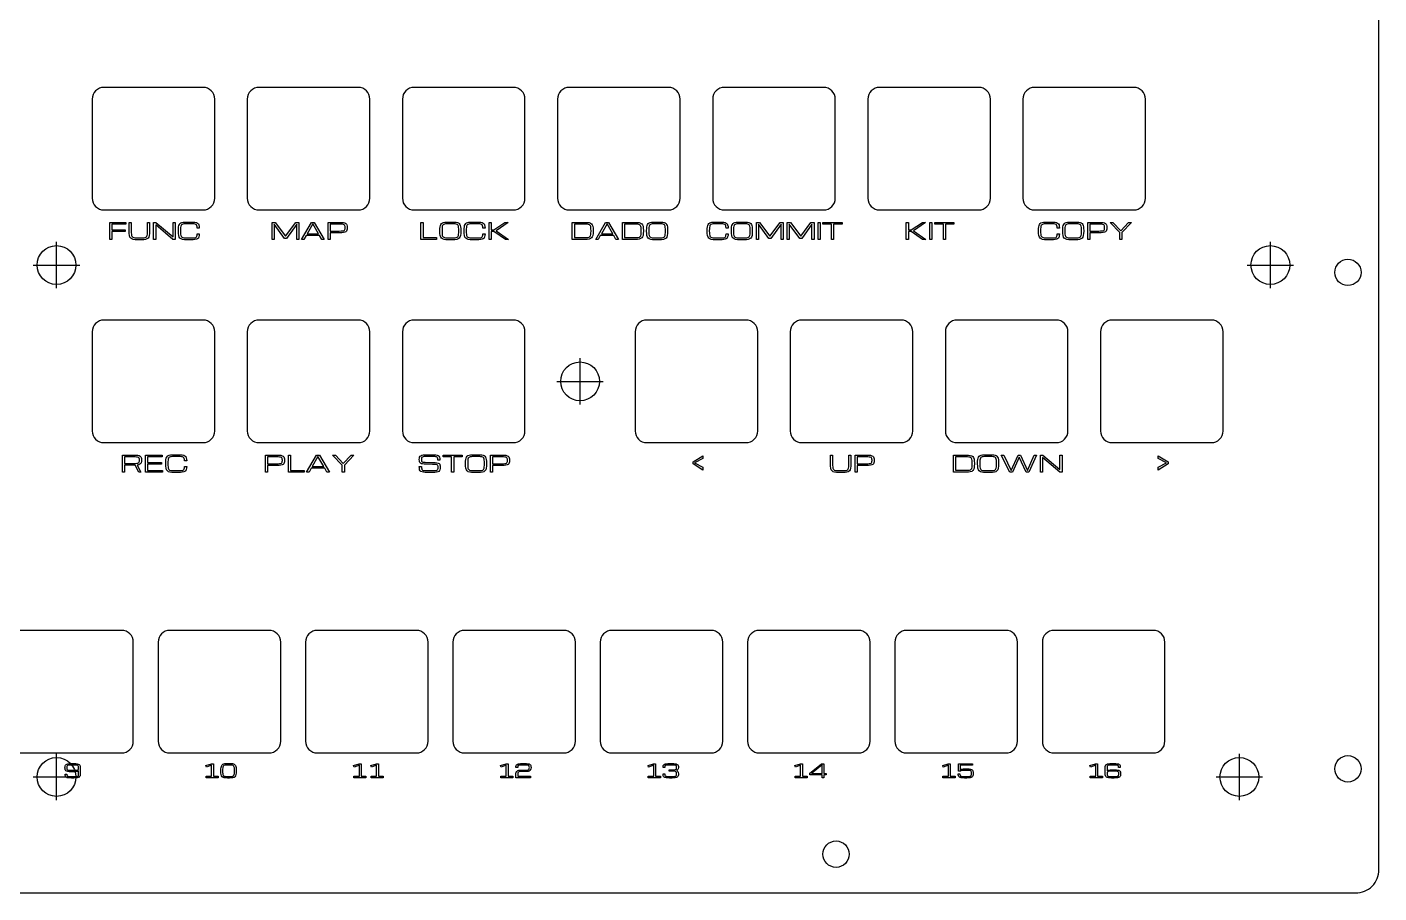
# Model space of a CAD drawing. Header units: millimetres. Extents: x 0 to 356, y 0 to 232.
# Drawn here: x 181.7 to 356, y 0 to 111.6 of the extents above; entities that cross this region are included whole.
import ezdxf

# ---------------------------------------------------------------- set-up
doc = ezdxf.new("R2010")
doc.units = ezdxf.units.MM
for name, color, linetype in [('INCISIONE', 5, 'Continuous'), ('PRIGIONIERI_M3', 3, 'Continuous'), ('SVASATI', 6, 'Continuous'), ('TAGLIO', 1, 'Continuous')]:
    doc.layers.add(name, color=color, linetype=linetype)

msp = doc.modelspace()

# ---------------------------------------------------------------- linework, layer by layer
at = {"layer": 'INCISIONE'}
for points in [[(192.36, 84.25), (192.36, 86.45), (194.43, 86.45), (194.43, 86.22), (192.64, 86.22), (192.64, 85.49), (194.35, 85.49), (194.35, 85.26), (192.64, 85.26), (192.64, 84.25), (192.36, 84.25)], [(195.93, 84.2), (195.63, 84.21), (195.4, 84.25), (195.21, 84.31), (195.07, 84.41), (194.97, 84.55), (194.91, 84.75), (194.88, 85), (194.86, 85.32), (194.86, 86.45), (195.14, 86.45), (195.14, 85.32), (195.14, 85.1), (195.16, 84.92), (195.18, 84.77), (195.22, 84.66), (195.28, 84.58), (195.36, 84.52), (195.46, 84.48), (195.58, 84.45), (195.74, 84.44), (195.93, 84.44), (196.45, 84.44), (196.64, 84.44), (196.79, 84.45), (196.92, 84.48), (197.02, 84.52), (197.1, 84.58), (197.15, 84.66), (197.19, 84.77), (197.22, 84.92), (197.23, 85.1), (197.24, 85.32), (197.24, 86.45), (197.51, 86.45), (197.51, 85.32), (197.5, 85), (197.46, 84.75), (197.4, 84.55), (197.3, 84.41), (197.16, 84.31), (196.98, 84.25), (196.74, 84.21), (196.45, 84.2), (195.93, 84.2)], [(198.02, 84.25), (198.02, 86.45), (198.31, 86.45), (200.52, 84.59), (200.52, 84.59), (200.52, 86.45), (200.79, 86.45), (200.79, 84.25), (200.51, 84.25), (198.3, 86.12), (198.3, 86.12), (198.3, 84.25), (198.02, 84.25)], [(201.21, 85.32), (201.21, 85.38), (201.22, 85.65), (201.24, 85.87), (201.28, 86.05), (201.34, 86.19), (201.42, 86.3), (201.53, 86.38), (201.67, 86.44), (201.84, 86.47), (202.04, 86.49), (202.28, 86.49), (202.85, 86.49), (203.13, 86.49), (203.35, 86.47), (203.53, 86.42), (203.68, 86.36), (203.79, 86.25), (203.86, 86.11), (203.9, 85.93), (203.91, 85.69), (203.64, 85.69), (203.63, 85.88), (203.6, 86.01), (203.55, 86.11), (203.48, 86.18), (203.37, 86.22), (203.24, 86.24), (203.07, 86.25), (202.85, 86.26), (202.28, 86.26), (202.09, 86.25), (201.93, 86.24), (201.8, 86.22), (201.7, 86.19), (201.63, 86.13), (201.57, 86.05), (201.53, 85.94), (201.5, 85.79), (201.49, 85.61), (201.49, 85.38), (201.49, 85.32), (201.49, 85.1), (201.5, 84.92), (201.53, 84.77), (201.57, 84.66), (201.63, 84.58), (201.7, 84.52), (201.8, 84.48), (201.93, 84.45), (202.09, 84.44), (202.28, 84.44), (202.85, 84.44), (203.07, 84.44), (203.24, 84.45), (203.37, 84.47), (203.48, 84.51), (203.55, 84.57), (203.6, 84.67), (203.63, 84.81), (203.64, 84.99), (203.91, 84.99), (203.9, 84.75), (203.86, 84.57), (203.79, 84.43), (203.68, 84.33), (203.53, 84.27), (203.35, 84.23), (203.13, 84.21), (202.85, 84.2), (202.28, 84.2), (201.98, 84.21), (201.75, 84.25), (201.56, 84.31), (201.42, 84.41), (201.32, 84.55), (201.26, 84.75), (201.22, 85), (201.21, 85.32)], [(213.29, 84.25), (213.29, 86.45), (213.7, 86.45), (215.03, 84.65), (216.34, 86.45), (216.75, 86.45), (216.75, 84.25), (216.48, 84.25), (216.48, 86.2), (215.16, 84.39), (214.91, 84.39), (213.57, 86.2), (213.57, 84.25), (213.29, 84.25)], [(217.08, 84.25), (218.36, 86.45), (218.73, 86.45), (220.01, 84.25), (219.69, 84.25), (219.42, 84.75), (217.67, 84.75), (217.4, 84.25), (217.08, 84.25)], [(217.81, 84.98), (219.28, 84.98), (218.54, 86.26), (217.81, 84.98)], [(220.53, 84.25), (220.53, 86.45), (222, 86.45), (222.29, 86.44), (222.52, 86.42), (222.69, 86.37), (222.82, 86.31), (222.9, 86.22), (222.95, 86.11), (222.98, 85.97), (222.99, 85.8), (222.99, 85.74), (222.98, 85.58), (222.95, 85.44), (222.9, 85.33), (222.81, 85.24), (222.68, 85.18), (222.51, 85.13), (222.28, 85.1), (221.99, 85.1), (220.8, 85.1), (220.8, 84.25), (220.53, 84.25)], [(222.72, 85.8), (222.71, 85.92), (222.69, 86.02), (222.65, 86.09), (222.59, 86.14), (222.49, 86.18), (222.36, 86.2), (222.18, 86.21), (221.95, 86.21), (220.8, 86.21), (220.8, 85.33), (221.95, 85.33), (222.18, 85.34), (222.36, 85.35), (222.49, 85.37), (222.59, 85.41), (222.65, 85.46), (222.69, 85.53), (222.71, 85.63), (222.72, 85.74), (222.72, 85.8)], [(232.49, 84.25), (232.49, 86.45), (232.77, 86.45), (232.77, 84.48), (234.51, 84.48), (234.51, 84.25), (232.49, 84.25)], [(235.99, 84.2), (235.7, 84.21), (235.46, 84.25), (235.28, 84.31), (235.14, 84.41), (235.04, 84.55), (234.97, 84.75), (234.94, 85), (234.93, 85.32), (234.93, 85.38), (234.93, 85.65), (234.96, 85.87), (234.99, 86.05), (235.05, 86.19), (235.14, 86.3), (235.25, 86.38), (235.38, 86.44), (235.55, 86.47), (235.75, 86.49), (235.99, 86.49), (236.57, 86.49), (236.81, 86.49), (237.01, 86.47), (237.18, 86.44), (237.31, 86.38), (237.42, 86.3), (237.51, 86.19), (237.56, 86.05), (237.6, 85.87), (237.63, 85.65), (237.63, 85.38), (237.63, 85.32), (237.62, 85), (237.59, 84.75), (237.52, 84.55), (237.42, 84.41), (237.28, 84.31), (237.1, 84.25), (236.86, 84.21), (236.57, 84.2), (235.99, 84.2)], [(235.99, 84.44), (236.57, 84.44), (236.76, 84.44), (236.91, 84.45), (237.04, 84.48), (237.14, 84.52), (237.22, 84.58), (237.28, 84.66), (237.32, 84.77), (237.34, 84.92), (237.35, 85.1), (237.36, 85.32), (237.36, 85.38), (237.35, 85.61), (237.34, 85.79), (237.32, 85.94), (237.28, 86.05), (237.22, 86.13), (237.14, 86.19), (237.04, 86.22), (236.91, 86.24), (236.76, 86.25), (236.57, 86.26), (235.99, 86.26), (235.8, 86.25), (235.65, 86.24), (235.52, 86.22), (235.42, 86.19), (235.34, 86.13), (235.28, 86.05), (235.24, 85.94), (235.22, 85.79), (235.21, 85.61), (235.2, 85.38), (235.2, 85.32), (235.21, 85.1), (235.22, 84.92), (235.24, 84.77), (235.28, 84.66), (235.34, 84.58), (235.42, 84.52), (235.52, 84.48), (235.65, 84.45), (235.8, 84.44), (235.99, 84.44)], [(238.05, 85.32), (238.05, 85.38), (238.06, 85.65), (238.08, 85.87), (238.12, 86.05), (238.18, 86.19), (238.26, 86.3), (238.37, 86.38), (238.51, 86.44), (238.67, 86.47), (238.88, 86.49), (239.11, 86.49), (239.69, 86.49), (239.96, 86.49), (240.19, 86.47), (240.37, 86.42), (240.52, 86.36), (240.62, 86.25), (240.7, 86.11), (240.74, 85.93), (240.75, 85.69), (240.48, 85.69), (240.47, 85.88), (240.44, 86.01), (240.39, 86.11), (240.31, 86.18), (240.21, 86.22), (240.07, 86.24), (239.9, 86.25), (239.69, 86.26), (239.11, 86.26), (238.93, 86.25), (238.77, 86.24), (238.64, 86.22), (238.54, 86.19), (238.46, 86.13), (238.41, 86.05), (238.37, 85.94), (238.34, 85.79), (238.33, 85.61), (238.33, 85.38), (238.33, 85.32), (238.33, 85.1), (238.34, 84.92), (238.37, 84.77), (238.41, 84.66), (238.46, 84.58), (238.54, 84.52), (238.64, 84.48), (238.77, 84.45), (238.93, 84.44), (239.11, 84.44), (239.69, 84.44), (239.9, 84.44), (240.07, 84.45), (240.21, 84.47), (240.31, 84.51), (240.39, 84.57), (240.44, 84.67), (240.47, 84.81), (240.48, 84.99), (240.75, 84.99), (240.74, 84.75), (240.7, 84.57), (240.62, 84.43), (240.52, 84.33), (240.37, 84.27), (240.19, 84.23), (239.96, 84.21), (239.69, 84.2), (239.11, 84.2), (238.82, 84.21), (238.59, 84.25), (238.4, 84.31), (238.26, 84.41), (238.16, 84.55), (238.1, 84.75), (238.06, 85), (238.05, 85.32)], [(241.26, 84.25), (241.26, 86.45), (241.54, 86.45), (241.54, 85.49), (241.9, 85.49), (243.32, 86.45), (243.74, 86.45), (242.18, 85.37), (243.78, 84.25), (243.37, 84.25), (241.9, 85.26), (241.54, 85.26), (241.54, 84.25), (241.26, 84.25)], [(251.99, 84.25), (251.99, 86.45), (253.63, 86.45), (253.92, 86.44), (254.16, 86.41), (254.34, 86.35), (254.48, 86.26), (254.58, 86.12), (254.64, 85.94), (254.68, 85.69), (254.69, 85.38), (254.69, 85.32), (254.68, 85.01), (254.64, 84.77), (254.58, 84.58), (254.48, 84.45), (254.34, 84.35), (254.16, 84.29), (253.92, 84.26), (253.63, 84.25), (251.99, 84.25)], [(252.27, 84.49), (253.63, 84.49), (253.86, 84.49), (254.04, 84.51), (254.18, 84.55), (254.28, 84.62), (254.35, 84.72), (254.39, 84.87), (254.41, 85.06), (254.42, 85.32), (254.42, 85.38), (254.41, 85.59), (254.4, 85.77), (254.37, 85.91), (254.33, 86.01), (254.28, 86.09), (254.2, 86.15), (254.1, 86.18), (253.97, 86.2), (253.82, 86.21), (253.63, 86.21), (252.27, 86.21), (252.27, 84.49)], [(255.02, 84.25), (256.3, 86.45), (256.67, 86.45), (257.95, 84.25), (257.63, 84.25), (257.35, 84.75), (255.61, 84.75), (255.34, 84.25), (255.02, 84.25)], [(255.75, 84.98), (257.22, 84.98), (256.48, 86.26), (255.75, 84.98)], [(258.47, 84.25), (258.47, 86.45), (260.1, 86.45), (260.39, 86.44), (260.63, 86.41), (260.81, 86.35), (260.95, 86.26), (261.05, 86.12), (261.12, 85.94), (261.15, 85.69), (261.16, 85.38), (261.16, 85.32), (261.15, 85.01), (261.12, 84.77), (261.05, 84.58), (260.95, 84.45), (260.81, 84.35), (260.63, 84.29), (260.39, 84.26), (260.1, 84.25), (258.47, 84.25)], [(258.74, 84.49), (260.1, 84.49), (260.33, 84.49), (260.51, 84.51), (260.65, 84.55), (260.75, 84.62), (260.82, 84.72), (260.86, 84.87), (260.88, 85.06), (260.89, 85.32), (260.89, 85.38), (260.88, 85.59), (260.87, 85.77), (260.85, 85.91), (260.81, 86.01), (260.75, 86.09), (260.67, 86.15), (260.57, 86.18), (260.44, 86.2), (260.29, 86.21), (260.1, 86.21), (258.74, 86.21), (258.74, 84.49)], [(262.65, 84.2), (262.35, 84.21), (262.12, 84.25), (261.93, 84.31), (261.79, 84.41), (261.69, 84.55), (261.63, 84.75), (261.59, 85), (261.58, 85.32), (261.58, 85.38), (261.59, 85.65), (261.61, 85.87), (261.65, 86.05), (261.71, 86.19), (261.79, 86.3), (261.9, 86.38), (262.04, 86.44), (262.2, 86.47), (262.41, 86.49), (262.65, 86.49), (263.22, 86.49), (263.46, 86.49), (263.66, 86.47), (263.83, 86.44), (263.97, 86.38), (264.08, 86.3), (264.16, 86.19), (264.22, 86.05), (264.26, 85.87), (264.28, 85.65), (264.29, 85.38), (264.29, 85.32), (264.28, 85), (264.24, 84.75), (264.18, 84.55), (264.08, 84.41), (263.94, 84.31), (263.75, 84.25), (263.52, 84.21), (263.22, 84.2), (262.65, 84.2)], [(262.65, 84.44), (263.22, 84.44), (263.41, 84.44), (263.57, 84.45), (263.7, 84.48), (263.8, 84.52), (263.87, 84.58), (263.93, 84.66), (263.97, 84.77), (263.99, 84.92), (264.01, 85.1), (264.01, 85.32), (264.01, 85.38), (264.01, 85.61), (263.99, 85.79), (263.97, 85.94), (263.93, 86.05), (263.87, 86.13), (263.8, 86.19), (263.7, 86.22), (263.57, 86.24), (263.41, 86.25), (263.22, 86.26), (262.65, 86.26), (262.46, 86.25), (262.3, 86.24), (262.17, 86.22), (262.07, 86.19), (261.99, 86.13), (261.94, 86.05), (261.9, 85.94), (261.87, 85.79), (261.86, 85.61), (261.86, 85.38), (261.86, 85.32), (261.86, 85.1), (261.87, 84.92), (261.9, 84.77), (261.94, 84.66), (261.99, 84.58), (262.07, 84.52), (262.17, 84.48), (262.3, 84.45), (262.46, 84.44), (262.65, 84.44)], [(269.39, 85.32), (269.39, 85.38), (269.4, 85.65), (269.42, 85.87), (269.46, 86.05), (269.52, 86.19), (269.6, 86.3), (269.71, 86.38), (269.84, 86.44), (270.01, 86.47), (270.21, 86.49), (270.45, 86.49), (271.03, 86.49), (271.3, 86.49), (271.53, 86.47), (271.71, 86.42), (271.85, 86.36), (271.96, 86.25), (272.03, 86.11), (272.08, 85.93), (272.09, 85.69), (271.82, 85.69), (271.81, 85.88), (271.78, 86.01), (271.73, 86.11), (271.65, 86.18), (271.55, 86.22), (271.41, 86.24), (271.24, 86.25), (271.03, 86.26), (270.45, 86.26), (270.26, 86.25), (270.11, 86.24), (269.98, 86.22), (269.88, 86.19), (269.8, 86.13), (269.74, 86.05), (269.71, 85.94), (269.68, 85.79), (269.67, 85.61), (269.66, 85.38), (269.66, 85.32), (269.67, 85.1), (269.68, 84.92), (269.71, 84.77), (269.74, 84.66), (269.8, 84.58), (269.88, 84.52), (269.98, 84.48), (270.11, 84.45), (270.26, 84.44), (270.45, 84.44), (271.03, 84.44), (271.24, 84.44), (271.41, 84.45), (271.55, 84.47), (271.65, 84.51), (271.73, 84.57), (271.78, 84.67), (271.81, 84.81), (271.82, 84.99), (272.09, 84.99), (272.08, 84.75), (272.03, 84.57), (271.96, 84.43), (271.85, 84.33), (271.71, 84.27), (271.53, 84.23), (271.3, 84.21), (271.03, 84.2), (270.45, 84.2), (270.16, 84.21), (269.92, 84.25), (269.74, 84.31), (269.6, 84.41), (269.5, 84.55), (269.43, 84.75), (269.4, 85), (269.39, 85.32)], [(273.57, 84.2), (273.28, 84.21), (273.04, 84.25), (272.86, 84.31), (272.72, 84.41), (272.62, 84.55), (272.55, 84.75), (272.52, 85), (272.51, 85.32), (272.51, 85.38), (272.52, 85.65), (272.54, 85.87), (272.58, 86.05), (272.64, 86.19), (272.72, 86.3), (272.83, 86.38), (272.96, 86.44), (273.13, 86.47), (273.33, 86.49), (273.57, 86.49), (274.15, 86.49), (274.39, 86.49), (274.59, 86.47), (274.76, 86.44), (274.9, 86.38), (275, 86.3), (275.09, 86.19), (275.15, 86.05), (275.18, 85.87), (275.21, 85.65), (275.21, 85.38), (275.21, 85.32), (275.2, 85), (275.17, 84.75), (275.1, 84.55), (275, 84.41), (274.86, 84.31), (274.68, 84.25), (274.44, 84.21), (274.15, 84.2), (273.57, 84.2)], [(273.57, 84.44), (274.15, 84.44), (274.34, 84.44), (274.49, 84.45), (274.62, 84.48), (274.72, 84.52), (274.8, 84.58), (274.86, 84.66), (274.9, 84.77), (274.92, 84.92), (274.93, 85.1), (274.94, 85.32), (274.94, 85.38), (274.93, 85.61), (274.92, 85.79), (274.9, 85.94), (274.86, 86.05), (274.8, 86.13), (274.72, 86.19), (274.62, 86.22), (274.49, 86.24), (274.34, 86.25), (274.15, 86.26), (273.57, 86.26), (273.38, 86.25), (273.23, 86.24), (273.1, 86.22), (273, 86.19), (272.92, 86.13), (272.86, 86.05), (272.82, 85.94), (272.8, 85.79), (272.79, 85.61), (272.78, 85.38), (272.78, 85.32), (272.79, 85.1), (272.8, 84.92), (272.82, 84.77), (272.86, 84.66), (272.92, 84.58), (273, 84.52), (273.1, 84.48), (273.23, 84.45), (273.38, 84.44), (273.57, 84.44)], [(275.73, 84.25), (275.73, 86.45), (276.14, 86.45), (277.47, 84.65), (278.78, 86.45), (279.19, 86.45), (279.19, 84.25), (278.91, 84.25), (278.91, 86.2), (277.6, 84.39), (277.35, 84.39), (276, 86.2), (276, 84.25), (275.73, 84.25)], [(279.71, 84.25), (279.71, 86.45), (280.11, 86.45), (281.45, 84.65), (282.76, 86.45), (283.17, 86.45), (283.17, 84.25), (282.89, 84.25), (282.89, 86.2), (281.58, 84.39), (281.33, 84.39), (279.98, 86.2), (279.98, 84.25), (279.71, 84.25)], [(283.68, 84.25), (283.68, 86.45), (283.95, 86.45), (283.95, 84.25), (283.68, 84.25)], [(285.42, 84.25), (285.42, 86.22), (284.32, 86.22), (284.32, 86.45), (286.79, 86.45), (286.79, 86.22), (285.69, 86.22), (285.69, 84.25), (285.42, 84.25)], [(295.06, 84.25), (295.06, 86.45), (295.34, 86.45), (295.34, 85.49), (295.7, 85.49), (297.13, 86.45), (297.54, 86.45), (295.98, 85.37), (297.58, 84.25), (297.17, 84.25), (295.7, 85.26), (295.34, 85.26), (295.34, 84.25), (295.06, 84.25)], [(298.09, 84.25), (298.09, 86.45), (298.37, 86.45), (298.37, 84.25), (298.09, 84.25)], [(299.84, 84.25), (299.84, 86.22), (298.74, 86.22), (298.74, 86.45), (301.21, 86.45), (301.21, 86.22), (300.11, 86.22), (300.11, 84.25), (299.84, 84.25)], [(312.11, 85.32), (312.11, 85.38), (312.11, 85.65), (312.13, 85.87), (312.17, 86.05), (312.23, 86.19), (312.32, 86.3), (312.42, 86.38), (312.56, 86.44), (312.73, 86.47), (312.93, 86.49), (313.17, 86.49), (313.75, 86.49), (314.02, 86.49), (314.24, 86.47), (314.43, 86.42), (314.57, 86.36), (314.68, 86.25), (314.75, 86.11), (314.79, 85.93), (314.81, 85.69), (314.53, 85.69), (314.52, 85.88), (314.49, 86.01), (314.44, 86.11), (314.37, 86.18), (314.27, 86.22), (314.13, 86.24), (313.96, 86.25), (313.75, 86.26), (313.17, 86.26), (312.98, 86.25), (312.82, 86.24), (312.7, 86.22), (312.6, 86.19), (312.52, 86.13), (312.46, 86.05), (312.42, 85.94), (312.4, 85.79), (312.38, 85.61), (312.38, 85.38), (312.38, 85.32), (312.38, 85.1), (312.4, 84.92), (312.42, 84.77), (312.46, 84.66), (312.52, 84.58), (312.6, 84.52), (312.7, 84.48), (312.82, 84.45), (312.98, 84.44), (313.17, 84.44), (313.75, 84.44), (313.96, 84.44), (314.13, 84.45), (314.27, 84.47), (314.37, 84.51), (314.44, 84.57), (314.49, 84.67), (314.52, 84.81), (314.53, 84.99), (314.81, 84.99), (314.79, 84.75), (314.75, 84.57), (314.68, 84.43), (314.57, 84.33), (314.43, 84.27), (314.24, 84.23), (314.02, 84.21), (313.75, 84.2), (313.17, 84.2), (312.88, 84.21), (312.64, 84.25), (312.46, 84.31), (312.32, 84.41), (312.22, 84.55), (312.15, 84.75), (312.12, 85), (312.11, 85.32)], [(316.29, 84.2), (316, 84.21), (315.76, 84.25), (315.57, 84.31), (315.43, 84.41), (315.34, 84.55), (315.27, 84.75), (315.24, 85), (315.23, 85.32), (315.23, 85.38), (315.23, 85.65), (315.25, 85.87), (315.29, 86.05), (315.35, 86.19), (315.44, 86.3), (315.54, 86.38), (315.68, 86.44), (315.85, 86.47), (316.05, 86.49), (316.29, 86.49), (316.87, 86.49), (317.11, 86.49), (317.31, 86.47), (317.48, 86.44), (317.61, 86.38), (317.72, 86.3), (317.8, 86.19), (317.86, 86.05), (317.9, 85.87), (317.92, 85.65), (317.93, 85.38), (317.93, 85.32), (317.92, 85), (317.88, 84.75), (317.82, 84.55), (317.72, 84.41), (317.58, 84.31), (317.4, 84.25), (317.16, 84.21), (316.87, 84.2), (316.29, 84.2)], [(316.29, 84.44), (316.87, 84.44), (317.06, 84.44), (317.21, 84.45), (317.34, 84.48), (317.44, 84.52), (317.52, 84.58), (317.57, 84.66), (317.61, 84.77), (317.64, 84.92), (317.65, 85.1), (317.66, 85.32), (317.66, 85.38), (317.65, 85.61), (317.64, 85.79), (317.61, 85.94), (317.57, 86.05), (317.52, 86.13), (317.44, 86.19), (317.34, 86.22), (317.21, 86.24), (317.06, 86.25), (316.87, 86.26), (316.29, 86.26), (316.1, 86.25), (315.94, 86.24), (315.82, 86.22), (315.72, 86.19), (315.64, 86.13), (315.58, 86.05), (315.54, 85.94), (315.52, 85.79), (315.5, 85.61), (315.5, 85.38), (315.5, 85.32), (315.5, 85.1), (315.52, 84.92), (315.54, 84.77), (315.58, 84.66), (315.64, 84.58), (315.72, 84.52), (315.82, 84.48), (315.94, 84.45), (316.1, 84.44), (316.29, 84.44)], [(318.45, 84.25), (318.45, 86.45), (319.92, 86.45), (320.21, 86.44), (320.44, 86.42), (320.61, 86.37), (320.74, 86.31), (320.82, 86.22), (320.87, 86.11), (320.9, 85.97), (320.91, 85.8), (320.91, 85.74), (320.9, 85.58), (320.87, 85.44), (320.82, 85.33), (320.73, 85.24), (320.6, 85.18), (320.43, 85.13), (320.2, 85.1), (319.91, 85.1), (318.72, 85.1), (318.72, 84.25), (318.45, 84.25)], [(320.63, 85.8), (320.63, 85.92), (320.61, 86.02), (320.57, 86.09), (320.51, 86.14), (320.41, 86.18), (320.27, 86.2), (320.1, 86.21), (319.87, 86.21), (318.72, 86.21), (318.72, 85.33), (319.87, 85.33), (320.1, 85.34), (320.27, 85.35), (320.41, 85.37), (320.51, 85.41), (320.57, 85.46), (320.61, 85.53), (320.63, 85.63), (320.63, 85.74), (320.63, 85.8)], [(322.57, 84.25), (322.57, 85.16), (321.33, 86.45), (321.69, 86.45), (322.7, 85.37), (323.71, 86.45), (324.08, 86.45), (322.84, 85.16), (322.84, 84.25), (322.57, 84.25)], [(193.99, 56.45), (195.47, 56.45), (195.76, 56.44), (195.99, 56.42), (196.16, 56.38), (196.28, 56.32), (196.37, 56.24), (196.42, 56.13), (196.45, 55.99), (196.46, 55.82), (196.46, 55.76), (196.45, 55.6), (196.42, 55.47), (196.36, 55.36), (196.26, 55.27), (196.12, 55.2), (195.92, 55.16), (196.39, 54.25), (196.12, 54.25), (195.65, 55.14), (195.62, 55.14), (195.59, 55.14), (195.53, 55.14), (194.27, 55.14), (194.27, 54.25), (193.99, 54.25), (193.99, 56.45)], [(194.27, 55.38), (195.49, 55.38), (195.7, 55.38), (195.87, 55.39), (195.99, 55.41), (196.08, 55.45), (196.13, 55.5), (196.16, 55.57), (196.18, 55.65), (196.18, 55.76), (196.18, 55.82), (196.18, 55.94), (196.16, 56.04), (196.12, 56.1), (196.05, 56.15), (195.96, 56.18), (195.82, 56.2), (195.64, 56.21), (195.41, 56.21), (194.27, 56.21), (194.27, 55.38)], [(196.97, 54.25), (196.97, 56.45), (199.13, 56.45), (199.13, 56.22), (197.24, 56.22), (197.24, 55.49), (199.05, 55.49), (199.05, 55.26), (197.24, 55.26), (197.24, 54.48), (199.17, 54.48), (199.17, 54.25), (196.97, 54.25)], [(199.59, 55.32), (199.59, 55.38), (199.59, 55.65), (199.61, 55.87), (199.65, 56.05), (199.71, 56.19), (199.8, 56.3), (199.9, 56.38), (200.04, 56.44), (200.21, 56.47), (200.41, 56.49), (200.65, 56.49), (201.23, 56.49), (201.5, 56.49), (201.72, 56.47), (201.91, 56.42), (202.05, 56.36), (202.16, 56.25), (202.23, 56.11), (202.27, 55.93), (202.29, 55.69), (202.01, 55.69), (202, 55.88), (201.97, 56.01), (201.92, 56.11), (201.85, 56.18), (201.75, 56.22), (201.61, 56.24), (201.44, 56.25), (201.23, 56.26), (200.65, 56.26), (200.46, 56.25), (200.3, 56.24), (200.18, 56.22), (200.08, 56.19), (200, 56.13), (199.94, 56.05), (199.9, 55.94), (199.88, 55.79), (199.86, 55.61), (199.86, 55.38), (199.86, 55.32), (199.86, 55.1), (199.88, 54.92), (199.9, 54.77), (199.94, 54.66), (200, 54.58), (200.08, 54.52), (200.18, 54.48), (200.3, 54.45), (200.46, 54.44), (200.65, 54.44), (201.23, 54.44), (201.44, 54.44), (201.61, 54.45), (201.75, 54.47), (201.85, 54.51), (201.92, 54.57), (201.97, 54.67), (202, 54.81), (202.01, 54.99), (202.29, 54.99), (202.27, 54.75), (202.23, 54.57), (202.16, 54.43), (202.05, 54.33), (201.91, 54.27), (201.72, 54.23), (201.5, 54.21), (201.23, 54.2), (200.65, 54.2), (200.36, 54.21), (200.12, 54.25), (199.93, 54.31), (199.8, 54.41), (199.7, 54.55), (199.63, 54.75), (199.6, 55), (199.59, 55.32)], [(212.43, 54.25), (212.43, 56.45), (213.9, 56.45), (214.19, 56.44), (214.42, 56.42), (214.6, 56.37), (214.72, 56.31), (214.81, 56.22), (214.86, 56.11), (214.89, 55.97), (214.9, 55.8), (214.9, 55.74), (214.89, 55.58), (214.86, 55.44), (214.8, 55.33), (214.72, 55.24), (214.59, 55.18), (214.41, 55.13), (214.19, 55.1), (213.9, 55.1), (212.71, 55.1), (212.71, 54.25), (212.43, 54.25)], [(214.62, 55.8), (214.61, 55.92), (214.59, 56.02), (214.56, 56.09), (214.49, 56.14), (214.39, 56.18), (214.26, 56.2), (214.08, 56.21), (213.85, 56.21), (212.71, 56.21), (212.71, 55.33), (213.85, 55.33), (214.08, 55.34), (214.26, 55.35), (214.39, 55.37), (214.49, 55.41), (214.56, 55.46), (214.59, 55.53), (214.61, 55.63), (214.62, 55.74), (214.62, 55.8)], [(215.4, 54.25), (215.4, 56.45), (215.68, 56.45), (215.68, 54.48), (217.42, 54.48), (217.42, 54.25), (215.4, 54.25)], [(217.75, 54.25), (219.03, 56.45), (219.4, 56.45), (220.68, 54.25), (220.36, 54.25), (220.09, 54.75), (218.34, 54.75), (218.07, 54.25), (217.75, 54.25)], [(218.48, 54.98), (219.95, 54.98), (219.21, 56.26), (218.48, 54.98)], [(222.34, 54.25), (222.34, 55.16), (221.1, 56.45), (221.47, 56.45), (222.47, 55.37), (223.48, 56.45), (223.85, 56.45), (222.61, 55.16), (222.61, 54.25), (222.34, 54.25)], [(234.7, 54.88), (234.69, 55), (234.68, 55.08), (234.64, 55.15), (234.59, 55.19), (234.5, 55.22), (234.37, 55.24), (234.19, 55.25), (233.97, 55.25), (233.17, 55.27), (232.9, 55.28), (232.69, 55.3), (232.54, 55.34), (232.42, 55.4), (232.35, 55.48), (232.3, 55.58), (232.28, 55.71), (232.27, 55.87), (232.28, 56.04), (232.31, 56.18), (232.37, 56.29), (232.47, 56.37), (232.6, 56.43), (232.78, 56.47), (233.01, 56.49), (233.31, 56.49), (233.92, 56.49), (234.19, 56.49), (234.41, 56.48), (234.58, 56.44), (234.72, 56.39), (234.81, 56.3), (234.88, 56.18), (234.92, 56.01), (234.93, 55.79), (234.65, 55.79), (234.65, 55.96), (234.62, 56.08), (234.57, 56.16), (234.5, 56.21), (234.4, 56.24), (234.27, 56.25), (234.11, 56.26), (233.92, 56.26), (233.32, 56.26), (233.09, 56.25), (232.91, 56.25), (232.78, 56.23), (232.68, 56.2), (232.61, 56.15), (232.57, 56.09), (232.55, 55.99), (232.55, 55.87), (232.55, 55.77), (232.56, 55.68), (232.59, 55.62), (232.65, 55.58), (232.73, 55.55), (232.85, 55.53), (233.01, 55.52), (233.22, 55.51), (234.07, 55.5), (234.34, 55.49), (234.55, 55.46), (234.71, 55.42), (234.82, 55.36), (234.9, 55.28), (234.94, 55.18), (234.96, 55.05), (234.97, 54.88), (234.96, 54.71), (234.94, 54.56), (234.88, 54.44), (234.79, 54.35), (234.67, 54.28), (234.49, 54.24), (234.26, 54.21), (233.97, 54.2), (233.3, 54.2), (233.03, 54.21), (232.81, 54.23), (232.63, 54.27), (232.49, 54.33), (232.39, 54.43), (232.32, 54.56), (232.28, 54.75), (232.27, 54.98), (232.55, 54.98), (232.55, 54.8), (232.58, 54.66), (232.62, 54.57), (232.69, 54.51), (232.79, 54.47), (232.92, 54.45), (233.09, 54.44), (233.3, 54.44), (233.96, 54.44), (234.19, 54.44), (234.36, 54.46), (234.49, 54.48), (234.58, 54.52), (234.64, 54.58), (234.68, 54.65), (234.69, 54.75), (234.7, 54.88)], [(236.44, 54.25), (236.44, 56.22), (235.34, 56.22), (235.34, 56.45), (237.82, 56.45), (237.82, 56.22), (236.72, 56.22), (236.72, 54.25), (236.44, 54.25)], [(239.3, 54.2), (239.01, 54.21), (238.77, 54.25), (238.58, 54.31), (238.44, 54.41), (238.35, 54.55), (238.28, 54.75), (238.25, 55), (238.23, 55.32), (238.23, 55.38), (238.24, 55.65), (238.26, 55.87), (238.3, 56.05), (238.36, 56.19), (238.44, 56.3), (238.55, 56.38), (238.69, 56.44), (238.86, 56.47), (239.06, 56.49), (239.3, 56.49), (239.88, 56.49), (240.12, 56.49), (240.32, 56.47), (240.49, 56.44), (240.62, 56.38), (240.73, 56.3), (240.81, 56.19), (240.87, 56.05), (240.91, 55.87), (240.93, 55.65), (240.94, 55.38), (240.94, 55.32), (240.93, 55), (240.89, 54.75), (240.83, 54.55), (240.73, 54.41), (240.59, 54.31), (240.41, 54.25), (240.17, 54.21), (239.88, 54.2), (239.3, 54.2)], [(239.3, 54.44), (239.88, 54.44), (240.06, 54.44), (240.22, 54.45), (240.35, 54.48), (240.45, 54.52), (240.53, 54.58), (240.58, 54.66), (240.62, 54.77), (240.65, 54.92), (240.66, 55.1), (240.67, 55.32), (240.67, 55.38), (240.66, 55.61), (240.65, 55.79), (240.62, 55.94), (240.58, 56.05), (240.53, 56.13), (240.45, 56.19), (240.35, 56.22), (240.22, 56.24), (240.06, 56.25), (239.88, 56.26), (239.3, 56.26), (239.11, 56.25), (238.95, 56.24), (238.83, 56.22), (238.73, 56.19), (238.65, 56.13), (238.59, 56.05), (238.55, 55.94), (238.53, 55.79), (238.51, 55.61), (238.51, 55.38), (238.51, 55.32), (238.51, 55.1), (238.53, 54.92), (238.55, 54.77), (238.59, 54.66), (238.65, 54.58), (238.73, 54.52), (238.83, 54.48), (238.95, 54.45), (239.11, 54.44), (239.3, 54.44)], [(241.46, 54.25), (241.46, 56.45), (242.93, 56.45), (243.22, 56.44), (243.45, 56.42), (243.62, 56.37), (243.75, 56.31), (243.83, 56.22), (243.88, 56.11), (243.91, 55.97), (243.92, 55.8), (243.92, 55.74), (243.91, 55.58), (243.88, 55.44), (243.83, 55.33), (243.74, 55.24), (243.61, 55.18), (243.44, 55.13), (243.21, 55.1), (242.92, 55.1), (241.73, 55.1), (241.73, 54.25), (241.46, 54.25)], [(243.64, 55.8), (243.64, 55.92), (243.62, 56.02), (243.58, 56.09), (243.52, 56.14), (243.42, 56.18), (243.28, 56.2), (243.11, 56.21), (242.87, 56.21), (241.73, 56.21), (241.73, 55.33), (242.87, 55.33), (243.11, 55.34), (243.28, 55.35), (243.42, 55.37), (243.52, 55.41), (243.58, 55.46), (243.62, 55.53), (243.64, 55.63), (243.64, 55.74), (243.64, 55.8)], [(268.82, 54.52), (267.57, 55.3), (267.57, 55.58), (268.82, 56.36), (268.82, 55.99), (267.77, 55.44), (268.82, 54.89), (268.82, 54.52)], [(286.35, 54.2), (286.06, 54.21), (285.82, 54.25), (285.63, 54.31), (285.49, 54.41), (285.39, 54.55), (285.33, 54.75), (285.3, 55), (285.28, 55.32), (285.28, 56.45), (285.56, 56.45), (285.56, 55.32), (285.56, 55.1), (285.58, 54.92), (285.6, 54.77), (285.64, 54.66), (285.7, 54.58), (285.78, 54.52), (285.88, 54.48), (286, 54.45), (286.16, 54.44), (286.35, 54.44), (286.87, 54.44), (287.06, 54.44), (287.21, 54.45), (287.34, 54.48), (287.44, 54.52), (287.52, 54.58), (287.57, 54.66), (287.61, 54.77), (287.64, 54.92), (287.65, 55.1), (287.66, 55.32), (287.66, 56.45), (287.93, 56.45), (287.93, 55.32), (287.92, 55), (287.88, 54.75), (287.82, 54.55), (287.72, 54.41), (287.58, 54.31), (287.4, 54.25), (287.16, 54.21), (286.87, 54.2), (286.35, 54.2)], [(288.45, 54.25), (288.45, 56.45), (289.92, 56.45), (290.21, 56.44), (290.44, 56.42), (290.61, 56.37), (290.74, 56.31), (290.82, 56.22), (290.87, 56.11), (290.9, 55.97), (290.91, 55.8), (290.91, 55.74), (290.9, 55.58), (290.87, 55.44), (290.82, 55.33), (290.73, 55.24), (290.6, 55.18), (290.43, 55.13), (290.2, 55.1), (289.91, 55.1), (288.72, 55.1), (288.72, 54.25), (288.45, 54.25)], [(290.64, 55.8), (290.63, 55.92), (290.61, 56.02), (290.57, 56.09), (290.51, 56.14), (290.41, 56.18), (290.28, 56.2), (290.1, 56.21), (289.87, 56.21), (288.72, 56.21), (288.72, 55.33), (289.87, 55.33), (290.1, 55.34), (290.28, 55.35), (290.41, 55.37), (290.51, 55.41), (290.57, 55.46), (290.61, 55.53), (290.63, 55.63), (290.64, 55.74), (290.64, 55.8)], [(301.14, 54.25), (301.14, 56.45), (302.78, 56.45), (303.07, 56.44), (303.31, 56.41), (303.49, 56.35), (303.63, 56.26), (303.73, 56.12), (303.79, 55.94), (303.83, 55.69), (303.84, 55.38), (303.84, 55.32), (303.83, 55.01), (303.79, 54.77), (303.73, 54.58), (303.63, 54.45), (303.49, 54.35), (303.31, 54.29), (303.07, 54.26), (302.78, 54.25), (301.14, 54.25)], [(301.42, 54.49), (302.78, 54.49), (303.01, 54.49), (303.19, 54.51), (303.33, 54.55), (303.43, 54.62), (303.49, 54.72), (303.54, 54.87), (303.56, 55.06), (303.56, 55.32), (303.56, 55.38), (303.56, 55.59), (303.55, 55.77), (303.52, 55.91), (303.48, 56.01), (303.43, 56.09), (303.35, 56.15), (303.25, 56.18), (303.12, 56.2), (302.96, 56.21), (302.78, 56.21), (301.42, 56.21), (301.42, 54.49)], [(305.32, 54.2), (305.03, 54.21), (304.79, 54.25), (304.61, 54.31), (304.47, 54.41), (304.37, 54.55), (304.3, 54.75), (304.27, 55), (304.26, 55.32), (304.26, 55.38), (304.26, 55.65), (304.29, 55.87), (304.33, 56.05), (304.39, 56.19), (304.47, 56.3), (304.58, 56.38), (304.71, 56.44), (304.88, 56.47), (305.08, 56.49), (305.32, 56.49), (305.9, 56.49), (306.14, 56.49), (306.34, 56.47), (306.51, 56.44), (306.64, 56.38), (306.75, 56.3), (306.84, 56.19), (306.9, 56.05), (306.93, 55.87), (306.96, 55.65), (306.96, 55.38), (306.96, 55.32), (306.95, 55), (306.92, 54.75), (306.85, 54.55), (306.75, 54.41), (306.61, 54.31), (306.43, 54.25), (306.19, 54.21), (305.9, 54.2), (305.32, 54.2)], [(305.32, 54.44), (305.9, 54.44), (306.09, 54.44), (306.24, 54.45), (306.37, 54.48), (306.47, 54.52), (306.55, 54.58), (306.61, 54.66), (306.65, 54.77), (306.67, 54.92), (306.68, 55.1), (306.69, 55.32), (306.69, 55.38), (306.68, 55.61), (306.67, 55.79), (306.65, 55.94), (306.61, 56.05), (306.55, 56.13), (306.47, 56.19), (306.37, 56.22), (306.24, 56.24), (306.09, 56.25), (305.9, 56.26), (305.32, 56.26), (305.13, 56.25), (304.98, 56.24), (304.85, 56.22), (304.75, 56.19), (304.67, 56.13), (304.61, 56.05), (304.57, 55.94), (304.55, 55.79), (304.54, 55.61), (304.53, 55.38), (304.53, 55.32), (304.54, 55.1), (304.55, 54.92), (304.57, 54.77), (304.61, 54.66), (304.67, 54.58), (304.75, 54.52), (304.85, 54.48), (304.98, 54.45), (305.13, 54.44), (305.32, 54.44)], [(308.39, 54.25), (307.31, 56.45), (307.62, 56.45), (308.57, 54.48), (309.47, 56.45), (309.79, 56.45), (310.68, 54.48), (311.54, 56.45), (311.85, 56.45), (310.86, 54.25), (310.5, 54.25), (309.63, 56.17), (308.76, 54.25), (308.39, 54.25)], [(312.36, 54.25), (312.36, 56.45), (312.65, 56.45), (314.86, 54.59), (314.86, 54.59), (314.86, 56.45), (315.14, 56.45), (315.14, 54.25), (314.85, 54.25), (312.64, 56.12), (312.64, 56.12), (312.64, 54.25), (312.36, 54.25)], [(327.54, 54.52), (327.54, 54.89), (328.59, 55.44), (327.54, 55.99), (327.54, 56.36), (328.82, 55.58), (328.82, 55.3), (327.54, 54.52)], [(187.44, 14.81), (187.2, 14.82), (187.01, 14.83), (186.87, 14.86), (186.77, 14.91), (186.69, 14.98), (186.65, 15.07), (186.63, 15.18), (186.62, 15.32), (186.85, 15.32), (186.85, 15.22), (186.86, 15.14), (186.89, 15.09), (186.94, 15.05), (187.01, 15.03), (187.12, 15.01), (187.26, 15.01), (187.45, 15.01), (187.7, 15.01), (187.89, 15.01), (188.04, 15.02), (188.15, 15.03), (188.23, 15.06), (188.28, 15.11), (188.32, 15.16), (188.33, 15.24), (188.34, 15.35), (188.34, 15.74), (188.19, 15.65), (187.95, 15.62), (187.33, 15.62), (187.11, 15.63), (186.94, 15.65), (186.81, 15.68), (186.72, 15.74), (186.65, 15.81), (186.62, 15.89), (186.6, 16), (186.59, 16.13), (186.6, 16.27), (186.62, 16.39), (186.66, 16.49), (186.74, 16.57), (186.84, 16.62), (186.98, 16.66), (187.17, 16.68), (187.41, 16.69), (187.75, 16.69), (187.98, 16.68), (188.17, 16.66), (188.31, 16.62), (188.42, 16.57), (188.49, 16.49), (188.53, 16.39), (188.56, 16.27), (188.56, 16.13), (188.56, 15.35), (188.56, 15.2), (188.53, 15.09), (188.48, 15), (188.4, 14.92), (188.29, 14.87), (188.15, 14.84), (187.96, 14.82), (187.72, 14.81), (187.44, 14.81)], [(188.34, 16.13), (188.33, 16.23), (188.32, 16.32), (188.29, 16.38), (188.25, 16.43), (188.17, 16.46), (188.07, 16.48), (187.92, 16.49), (187.73, 16.49), (187.42, 16.49), (187.23, 16.49), (187.09, 16.48), (186.98, 16.46), (186.91, 16.43), (186.86, 16.38), (186.83, 16.32), (186.82, 16.23), (186.82, 16.13), (186.82, 16.03), (186.83, 15.96), (186.86, 15.9), (186.91, 15.86), (186.98, 15.84), (187.08, 15.82), (187.23, 15.81), (187.41, 15.81), (187.74, 15.81), (187.93, 15.81), (188.07, 15.82), (188.18, 15.84), (188.25, 15.86), (188.3, 15.9), (188.32, 15.96), (188.33, 16.03), (188.34, 16.13)], [(204.78, 14.85), (204.78, 15.04), (205.5, 15.04), (205.5, 16.46), (204.83, 16.23), (204.76, 16.41), (205.48, 16.65), (205.72, 16.65), (205.72, 15.04), (206.35, 15.04), (206.35, 14.85), (204.78, 14.85)], [(206.69, 15.73), (206.69, 15.77), (206.7, 15.99), (206.72, 16.17), (206.75, 16.32), (206.8, 16.44), (206.87, 16.53), (206.95, 16.59), (207.07, 16.64), (207.2, 16.67), (207.37, 16.68), (207.56, 16.69), (207.81, 16.69), (208, 16.68), (208.17, 16.67), (208.3, 16.64), (208.42, 16.59), (208.5, 16.53), (208.57, 16.44), (208.62, 16.32), (208.65, 16.17), (208.67, 15.99), (208.68, 15.77), (208.68, 15.73), (208.67, 15.46), (208.64, 15.25), (208.59, 15.1), (208.5, 14.98), (208.39, 14.9), (208.24, 14.85), (208.05, 14.82), (207.81, 14.81), (207.56, 14.81), (207.32, 14.82), (207.13, 14.85), (206.98, 14.9), (206.86, 14.98), (206.78, 15.1), (206.73, 15.25), (206.7, 15.46), (206.69, 15.73)], [(208.45, 15.77), (208.45, 15.96), (208.44, 16.11), (208.42, 16.23), (208.38, 16.32), (208.34, 16.39), (208.27, 16.44), (208.19, 16.46), (208.09, 16.48), (207.96, 16.49), (207.81, 16.49), (207.56, 16.49), (207.41, 16.49), (207.28, 16.48), (207.18, 16.46), (207.09, 16.44), (207.03, 16.39), (206.98, 16.32), (206.95, 16.23), (206.93, 16.11), (206.92, 15.96), (206.92, 15.77), (206.92, 15.73), (206.92, 15.54), (206.93, 15.39), (206.95, 15.28), (206.98, 15.18), (207.03, 15.12), (207.09, 15.07), (207.18, 15.04), (207.28, 15.02), (207.41, 15.01), (207.56, 15.01), (207.81, 15.01), (207.96, 15.01), (208.09, 15.02), (208.19, 15.04), (208.27, 15.07), (208.34, 15.12), (208.38, 15.18), (208.42, 15.28), (208.44, 15.39), (208.45, 15.54), (208.45, 15.73), (208.45, 15.77)], [(223.83, 14.85), (223.83, 15.04), (224.55, 15.04), (224.55, 16.46), (223.88, 16.23), (223.81, 16.41), (224.53, 16.65), (224.78, 16.65), (224.78, 15.04), (225.4, 15.04), (225.4, 14.85), (223.83, 14.85)], [(226.05, 14.85), (226.05, 15.04), (226.77, 15.04), (226.77, 16.46), (226.1, 16.23), (226.03, 16.41), (226.75, 16.65), (227, 16.65), (227, 15.04), (227.62, 15.04), (227.62, 14.85), (226.05, 14.85)], [(242.77, 14.85), (242.77, 15.04), (243.49, 15.04), (243.49, 16.46), (242.82, 16.23), (242.75, 16.41), (243.48, 16.65), (243.72, 16.65), (243.72, 15.04), (244.35, 15.04), (244.35, 14.85), (242.77, 14.85)], [(244.73, 15.28), (244.74, 15.43), (244.76, 15.55), (244.8, 15.64), (244.87, 15.72), (244.98, 15.77), (245.12, 15.81), (245.3, 15.83), (245.53, 15.84), (245.95, 15.84), (246.11, 15.84), (246.24, 15.85), (246.33, 15.87), (246.39, 15.9), (246.42, 15.94), (246.45, 16), (246.45, 16.08), (246.46, 16.18), (246.45, 16.28), (246.44, 16.35), (246.4, 16.41), (246.35, 16.45), (246.27, 16.47), (246.17, 16.48), (246.03, 16.49), (245.85, 16.49), (245.59, 16.49), (245.4, 16.49), (245.26, 16.48), (245.15, 16.47), (245.07, 16.45), (245.01, 16.41), (244.98, 16.35), (244.96, 16.28), (244.96, 16.18), (244.73, 16.18), (244.74, 16.31), (244.77, 16.43), (244.82, 16.52), (244.89, 16.58), (245, 16.63), (245.15, 16.66), (245.34, 16.68), (245.58, 16.69), (245.86, 16.69), (246.09, 16.68), (246.27, 16.66), (246.42, 16.63), (246.52, 16.58), (246.6, 16.52), (246.65, 16.43), (246.67, 16.31), (246.68, 16.18), (246.67, 16), (246.63, 15.86), (246.56, 15.77), (246.45, 15.7), (246.29, 15.66), (246.08, 15.65), (245.56, 15.65), (245.37, 15.65), (245.23, 15.64), (245.12, 15.62), (245.05, 15.58), (245, 15.54), (244.97, 15.47), (244.96, 15.39), (244.96, 15.28), (244.96, 15.04), (246.61, 15.04), (246.61, 14.85), (244.73, 14.85), (244.73, 15.28)], [(261.78, 14.85), (261.78, 15.04), (262.5, 15.04), (262.5, 16.46), (261.83, 16.23), (261.76, 16.41), (262.48, 16.65), (262.73, 16.65), (262.73, 15.04), (263.35, 15.04), (263.35, 14.85), (261.78, 14.85)], [(264.52, 14.81), (264.28, 14.82), (264.09, 14.84), (263.95, 14.88), (263.85, 14.93), (263.77, 15.01), (263.73, 15.1), (263.71, 15.22), (263.7, 15.37), (263.93, 15.37), (263.93, 15.26), (263.94, 15.18), (263.97, 15.12), (264.02, 15.07), (264.09, 15.04), (264.2, 15.02), (264.34, 15.01), (264.53, 15.01), (264.84, 15.01), (265.03, 15.01), (265.18, 15.02), (265.28, 15.04), (265.36, 15.07), (265.4, 15.12), (265.43, 15.18), (265.44, 15.26), (265.45, 15.37), (265.44, 15.46), (265.43, 15.54), (265.41, 15.59), (265.36, 15.63), (265.29, 15.66), (265.18, 15.68), (265.04, 15.68), (264.85, 15.69), (264.5, 15.69), (264.5, 15.88), (264.9, 15.88), (265.07, 15.88), (265.2, 15.89), (265.3, 15.9), (265.36, 15.93), (265.41, 15.97), (265.43, 16.02), (265.44, 16.09), (265.45, 16.18), (265.44, 16.28), (265.43, 16.35), (265.39, 16.41), (265.34, 16.45), (265.26, 16.47), (265.15, 16.48), (265, 16.49), (264.81, 16.49), (264.56, 16.49), (264.37, 16.49), (264.22, 16.48), (264.11, 16.47), (264.03, 16.45), (263.98, 16.41), (263.95, 16.35), (263.93, 16.28), (263.93, 16.18), (263.7, 16.18), (263.71, 16.31), (263.73, 16.43), (263.78, 16.52), (263.86, 16.58), (263.97, 16.63), (264.12, 16.66), (264.31, 16.68), (264.55, 16.69), (264.83, 16.69), (265.07, 16.68), (265.26, 16.66), (265.4, 16.63), (265.51, 16.58), (265.59, 16.52), (265.64, 16.43), (265.67, 16.31), (265.67, 16.18), (265.66, 16.01), (265.61, 15.9), (265.53, 15.82), (265.43, 15.78), (265.53, 15.74), (265.61, 15.66), (265.66, 15.54), (265.67, 15.37), (265.67, 15.22), (265.64, 15.1), (265.6, 15.01), (265.53, 14.93), (265.42, 14.88), (265.28, 14.84), (265.09, 14.82), (264.86, 14.81), (264.52, 14.81)], [(280.72, 14.85), (280.72, 15.04), (281.44, 15.04), (281.44, 16.46), (280.77, 16.23), (280.7, 16.41), (281.42, 16.65), (281.66, 16.65), (281.66, 15.04), (282.29, 15.04), (282.29, 14.85), (280.72, 14.85)], [(284.21, 14.85), (284.21, 15.22), (282.63, 15.22), (282.63, 15.45), (284.13, 16.65), (284.43, 16.65), (284.43, 15.41), (284.73, 15.41), (284.73, 15.22), (284.43, 15.22), (284.43, 14.85), (284.21, 14.85)], [(282.86, 15.41), (284.21, 15.41), (284.21, 16.5), (282.86, 15.41)], [(299.78, 14.85), (299.78, 15.04), (300.5, 15.04), (300.5, 16.46), (299.83, 16.23), (299.76, 16.41), (300.48, 16.65), (300.72, 16.65), (300.72, 15.04), (301.35, 15.04), (301.35, 14.85), (299.78, 14.85)], [(301.78, 15.71), (301.78, 16.65), (303.6, 16.65), (303.6, 16.46), (302.01, 16.46), (302.01, 15.87), (302.16, 15.96), (302.39, 15.99), (302.93, 15.99), (303.15, 15.99), (303.33, 15.97), (303.46, 15.93), (303.55, 15.88), (303.61, 15.81), (303.65, 15.72), (303.67, 15.61), (303.68, 15.49), (303.68, 15.37), (303.67, 15.22), (303.65, 15.1), (303.6, 15.01), (303.53, 14.93), (303.43, 14.88), (303.28, 14.84), (303.1, 14.82), (302.86, 14.81), (302.57, 14.81), (302.33, 14.82), (302.14, 14.84), (302, 14.88), (301.9, 14.93), (301.82, 15.01), (301.78, 15.1), (301.76, 15.22), (301.75, 15.37), (301.98, 15.37), (301.98, 15.26), (301.99, 15.18), (302.02, 15.12), (302.07, 15.07), (302.14, 15.04), (302.25, 15.02), (302.39, 15.01), (302.58, 15.01), (302.85, 15.01), (303.03, 15.01), (303.18, 15.02), (303.28, 15.04), (303.36, 15.07), (303.41, 15.12), (303.43, 15.18), (303.45, 15.26), (303.45, 15.37), (303.45, 15.49), (303.45, 15.58), (303.43, 15.65), (303.41, 15.71), (303.36, 15.75), (303.29, 15.78), (303.18, 15.79), (303.04, 15.8), (302.85, 15.8), (302.6, 15.8), (302.38, 15.8), (302.22, 15.79), (302.11, 15.76), (302.05, 15.71), (301.78, 15.71)], [(318.77, 14.85), (318.77, 15.04), (319.49, 15.04), (319.49, 16.46), (318.82, 16.23), (318.74, 16.41), (319.47, 16.65), (319.71, 16.65), (319.71, 15.04), (320.34, 15.04), (320.34, 14.85), (318.77, 14.85)], [(321.53, 14.81), (321.29, 14.82), (321.11, 14.84), (320.96, 14.88), (320.86, 14.93), (320.79, 15.01), (320.74, 15.1), (320.72, 15.22), (320.71, 15.37), (320.71, 16.16), (320.72, 16.3), (320.75, 16.42), (320.8, 16.51), (320.87, 16.58), (320.98, 16.63), (321.13, 16.66), (321.32, 16.68), (321.56, 16.69), (321.84, 16.69), (322.07, 16.68), (322.26, 16.66), (322.4, 16.63), (322.5, 16.58), (322.57, 16.52), (322.62, 16.43), (322.64, 16.31), (322.65, 16.18), (322.42, 16.18), (322.42, 16.28), (322.41, 16.35), (322.38, 16.41), (322.33, 16.45), (322.26, 16.47), (322.15, 16.48), (322.01, 16.49), (321.83, 16.49), (321.57, 16.49), (321.38, 16.49), (321.24, 16.48), (321.13, 16.47), (321.05, 16.44), (320.99, 16.4), (320.96, 16.34), (320.94, 16.26), (320.94, 16.16), (320.94, 15.75), (321.09, 15.85), (321.33, 15.88), (321.95, 15.88), (322.17, 15.87), (322.34, 15.85), (322.47, 15.81), (322.56, 15.76), (322.62, 15.69), (322.66, 15.6), (322.68, 15.5), (322.69, 15.37), (322.68, 15.22), (322.66, 15.1), (322.61, 15.01), (322.54, 14.93), (322.44, 14.88), (322.29, 14.84), (322.11, 14.82), (321.87, 14.81), (321.53, 14.81)], [(322.46, 15.37), (322.46, 15.46), (322.45, 15.54), (322.42, 15.59), (322.37, 15.63), (322.3, 15.66), (322.19, 15.68), (322.05, 15.68), (321.86, 15.69), (321.54, 15.69), (321.35, 15.68), (321.21, 15.68), (321.1, 15.66), (321.03, 15.63), (320.98, 15.59), (320.96, 15.54), (320.94, 15.46), (320.94, 15.37), (320.94, 15.26), (320.96, 15.18), (320.98, 15.12), (321.03, 15.07), (321.11, 15.04), (321.21, 15.02), (321.36, 15.01), (321.54, 15.01), (321.86, 15.01), (322.05, 15.01), (322.19, 15.02), (322.3, 15.04), (322.37, 15.07), (322.42, 15.12), (322.44, 15.18), (322.46, 15.26), (322.46, 15.37)]]:
    msp.add_lwpolyline(points, close=True, dxfattribs=at)
at = {"layer": 'PRIGIONIERI_M3'}
for p, q in [((185.5, 77.95), (185.5, 83.95)), ((342, 77.95), (342, 83.95)), ((182.5, 80.95), (188.5, 80.95)), ((339, 80.95), (345, 80.95)), ((253, 62.95), (253, 68.95)), ((250, 65.95), (256, 65.95)), ((185.5, 11.95), (185.5, 17.95)), ((338, 11.95), (338, 17.95)), ((182.5, 14.95), (188.5, 14.95)), ((335, 14.95), (341, 14.95))]:
    msp.add_line(p, q, dxfattribs=at)
for centre in [(185.5, 80.95), (342, 80.95), (253, 65.95), (185.5, 14.95), (338, 14.95)]:
    msp.add_circle(centre, 2.5, dxfattribs=at)
at = {"layer": 'SVASATI'}
for centre in [(352, 80), (352, 16), (286, 5)]:
    msp.add_circle(centre, 1.7, dxfattribs=at)
at = {"layer": 'TAGLIO'}
for points in [[(3, 0), (353, 0, 0.414214), (356, 3), (356, 228.95, 0.414214), (353, 231.95), (3, 231.95, 0.414214), (0, 228.95), (0, 3, 0.414214)], [(191.6, 88.05), (204.4, 88.05, 0.414214), (205.9, 89.55), (205.9, 102.35, 0.414214), (204.4, 103.85), (191.6, 103.85, 0.414214), (190.1, 102.35), (190.1, 89.55, 0.414214)], [(211.6, 88.05), (224.4, 88.05, 0.414214), (225.9, 89.55), (225.9, 102.35, 0.414214), (224.4, 103.85), (211.6, 103.85, 0.414214), (210.1, 102.35), (210.1, 89.55, 0.414214)], [(231.6, 88.05), (244.4, 88.05, 0.414214), (245.9, 89.55), (245.9, 102.35, 0.414214), (244.4, 103.85), (231.6, 103.85, 0.414214), (230.1, 102.35), (230.1, 89.55, 0.414214)], [(251.6, 88.05), (264.4, 88.05, 0.414214), (265.9, 89.55), (265.9, 102.35, 0.414214), (264.4, 103.85), (251.6, 103.85, 0.414214), (250.1, 102.35), (250.1, 89.55, 0.414214)], [(271.6, 88.05), (284.4, 88.05, 0.414214), (285.9, 89.55), (285.9, 102.35, 0.414214), (284.4, 103.85), (271.6, 103.85, 0.414214), (270.1, 102.35), (270.1, 89.55, 0.414214)], [(291.6, 88.05), (304.4, 88.05, 0.414214), (305.9, 89.55), (305.9, 102.35, 0.414214), (304.4, 103.85), (291.6, 103.85, 0.414214), (290.1, 102.35), (290.1, 89.55, 0.414214)], [(311.6, 88.05), (324.4, 88.05, 0.414214), (325.9, 89.55), (325.9, 102.35, 0.414214), (324.4, 103.85), (311.6, 103.85, 0.414214), (310.1, 102.35), (310.1, 89.55, 0.414214)], [(191.6, 58.05), (204.4, 58.05, 0.414214), (205.9, 59.55), (205.9, 72.35, 0.414214), (204.4, 73.85), (191.6, 73.85, 0.414214), (190.1, 72.35), (190.1, 59.55, 0.414214)], [(211.6, 58.05), (224.4, 58.05, 0.414214), (225.9, 59.55), (225.9, 72.35, 0.414214), (224.4, 73.85), (211.6, 73.85, 0.414214), (210.1, 72.35), (210.1, 59.55, 0.414214)], [(231.6, 58.05), (244.4, 58.05, 0.414214), (245.9, 59.55), (245.9, 72.35, 0.414214), (244.4, 73.85), (231.6, 73.85, 0.414214), (230.1, 72.35), (230.1, 59.55, 0.414214)], [(261.6, 58.05), (274.4, 58.05, 0.414214), (275.9, 59.55), (275.9, 72.35, 0.414214), (274.4, 73.85), (261.6, 73.85, 0.414214), (260.1, 72.35), (260.1, 59.55, 0.414214)], [(281.6, 58.05), (294.4, 58.05, 0.414214), (295.9, 59.55), (295.9, 72.35, 0.414214), (294.4, 73.85), (281.6, 73.85, 0.414214), (280.1, 72.35), (280.1, 59.55, 0.414214)], [(301.6, 58.05), (314.4, 58.05, 0.414214), (315.9, 59.55), (315.9, 72.35, 0.414214), (314.4, 73.85), (301.6, 73.85, 0.414214), (300.1, 72.35), (300.1, 59.55, 0.414214)], [(321.6, 58.05), (334.4, 58.05, 0.414214), (335.9, 59.55), (335.9, 72.35, 0.414214), (334.4, 73.85), (321.6, 73.85, 0.414214), (320.1, 72.35), (320.1, 59.55, 0.414214)], [(181.1, 18.05), (193.9, 18.05, 0.414214), (195.4, 19.55), (195.4, 32.35, 0.414214), (193.9, 33.85), (181.1, 33.85, 0.414214), (179.6, 32.35), (179.6, 19.55, 0.414214)], [(200.1, 18.05), (212.9, 18.05, 0.414214), (214.4, 19.55), (214.4, 32.35, 0.414214), (212.9, 33.85), (200.1, 33.85, 0.414214), (198.6, 32.35), (198.6, 19.55, 0.414214)], [(219.1, 18.05), (231.9, 18.05, 0.414214), (233.4, 19.55), (233.4, 32.35, 0.414214), (231.9, 33.85), (219.1, 33.85, 0.414214), (217.6, 32.35), (217.6, 19.55, 0.414214)], [(238.1, 18.05), (250.9, 18.05, 0.414214), (252.4, 19.55), (252.4, 32.35, 0.414214), (250.9, 33.85), (238.1, 33.85, 0.414214), (236.6, 32.35), (236.6, 19.55, 0.414214)], [(257.1, 18.05), (269.9, 18.05, 0.414214), (271.4, 19.55), (271.4, 32.35, 0.414214), (269.9, 33.85), (257.1, 33.85, 0.414214), (255.6, 32.35), (255.6, 19.55, 0.414214)], [(276.1, 18.05), (288.9, 18.05, 0.414214), (290.4, 19.55), (290.4, 32.35, 0.414214), (288.9, 33.85), (276.1, 33.85, 0.414214), (274.6, 32.35), (274.6, 19.55, 0.414214)], [(295.1, 18.05), (307.9, 18.05, 0.414214), (309.4, 19.55), (309.4, 32.35, 0.414214), (307.9, 33.85), (295.1, 33.85, 0.414214), (293.6, 32.35), (293.6, 19.55, 0.414214)], [(314.1, 18.05), (326.9, 18.05, 0.414214), (328.4, 19.55), (328.4, 32.35, 0.414214), (326.9, 33.85), (314.1, 33.85, 0.414214), (312.6, 32.35), (312.6, 19.55, 0.414214)]]:
    msp.add_lwpolyline(points, format="xyb", close=True, dxfattribs=at)

doc.saveas('drawing.dxf')
